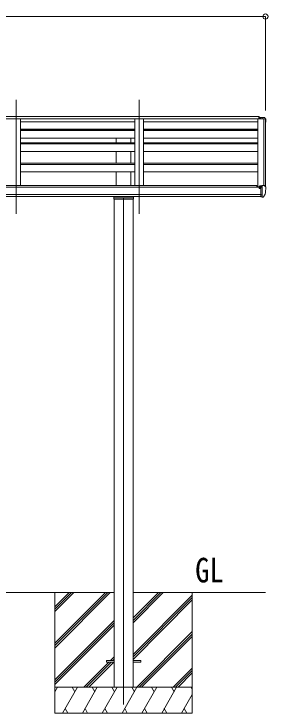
# Model space of a CAD drawing. Units: millimetres at full size, sheet at 1:30; details may follow other scales. Extents: x -8385 to 8479, y -5853 to 5787.
# Drawn here: x 4508 to 5988, y -3778 to 286 of the extents above; entities that cross this region are included whole.
import ezdxf
from ezdxf.enums import TextEntityAlignment as Align

# ---------------------------------------------------------------- set-up
doc = ezdxf.new("R2010")
doc.units = ezdxf.units.MM
doc.header["$LTSCALE"] = 30
doc.header["$PDMODE"] = 32
doc.header["$PDSIZE"] = 30
for name, color, linetype, lineweight in [('0-0_0', 7, 'Continuous', 9), ('0-1_本体', 4, 'Continuous', 9), ('0-2_部品', 7, 'Continuous', 9), ('0-8_PARTS2', 2, 'Continuous', 9), ('0-A_寸法', 6, 'Continuous', 9)]:
    doc.layers.add(name, color=color, linetype=linetype, lineweight=lineweight)
doc.styles.add('ＭＳ ゴシック', font='')
doc.styles.get('ＭＳ ゴシック').set_extended_font_data('MS Gothic')

msp = doc.modelspace()

# ---------------------------------------------------------------- linework, layer by layer
at = {"layer": '0-0_0'}
for p, q in [((3501.87, -3077.69), (5091.87, -3077.69)), ((4746.87, -3077.69), (4746.87, -3777.69)), ((4746.87, -3371.87), (5041.05, -3077.69)), ((4746.87, -3386.01), (5055.2, -3077.69)), ((4746.87, -3400.15), (5069.34, -3077.69)), ((4746.87, -3188.02), (4857.21, -3077.69)), ((4746.87, -3173.88), (4843.06, -3077.69)), ((4746.87, -3159.74), (4828.92, -3077.69)), ((5201.87, -3077.69), (5972.88, -3077.69)), ((5201.87, -3253.52), (5377.71, -3077.69)), ((5201.87, -3239.38), (5363.56, -3077.69)), ((5201.87, -3225.24), (5349.42, -3077.69)), ((5546.87, -3077.69), (5546.87, -3777.69)), ((5201.87, -3437.37), (5546.87, -3092.37)), ((5201.87, -3451.51), (5546.87, -3106.51)), ((5201.87, -3465.65), (5546.87, -3120.66)), ((4746.87, -3584), (5091.87, -3239)), ((4746.87, -3598.14), (5091.87, -3253.15)), ((4746.87, -3612.29), (5091.87, -3267.29)), ((5223.68, -3627.69), (5546.87, -3304.5)), ((5237.83, -3627.69), (5546.87, -3318.65)), ((5251.97, -3627.69), (5546.87, -3332.79)), ((5069.82, -3473.19), (5091.87, -3451.13)), ((4915.32, -3627.69), (5060.82, -3482.19)), ((4929.46, -3627.69), (5074.96, -3482.19)), ((4943.6, -3627.69), (5089.1, -3482.19)), ((5083.96, -3473.19), (5091.87, -3465.28)), ((5435.82, -3627.69), (5546.87, -3516.63)), ((5449.96, -3627.69), (5546.87, -3530.78)), ((5464.1, -3627.69), (5546.87, -3544.92)), ((5546.87, -3627.69), (4746.87, -3627.69)), ((4746.87, -3655.2), (4762.75, -3627.69)), ((4791.62, -3777.69), (4878.22, -3627.69)), ((4863.22, -3653.67), (4848.22, -3627.69)), ((4907.09, -3777.69), (4993.69, -3627.69)), ((4978.69, -3653.68), (4963.69, -3627.69)), ((5022.56, -3777.69), (5109.16, -3627.69)), ((5094.16, -3653.67), (5079.16, -3627.69)), ((5138.03, -3777.69), (5224.63, -3627.69)), ((5209.63, -3653.67), (5194.63, -3627.69)), ((5253.5, -3777.69), (5340.1, -3627.69)), ((5325.1, -3653.67), (5310.1, -3627.69)), ((5368.97, -3777.69), (5455.57, -3627.69)), ((5425.57, -3627.69), (5440.57, -3653.67)), ((5541.04, -3627.69), (5546.87, -3637.79)), ((5484.44, -3777.69), (5546.87, -3669.55)), ((4746.87, -3777.69), (5546.87, -3777.69)), ((4806.62, -3751.71), (4821.62, -3777.69)), ((4922.09, -3751.71), (4937.09, -3777.69)), ((5037.56, -3751.71), (5052.56, -3777.69)), ((5153.03, -3751.71), (5168.03, -3777.69)), ((5268.5, -3751.71), (5283.5, -3777.69)), ((5383.97, -3751.71), (5398.97, -3777.69)), ((5499.44, -3751.71), (5514.44, -3777.69))]:
    msp.add_line(p, q, dxfattribs=at)
at = {"layer": '0-1_本体'}
for p, q in [((5935.88, -324.49), (960.37, -324.49)), ((4495.87, -324.49), (4545.87, -324.49)), ((4545.87, -711.87), (4545.87, -324.49)), ((5211.87, -711.87), (5211.87, -324.49)), ((5211.87, -324.49), (5261.87, -324.49)), ((5261.87, -711.87), (5261.87, -324.49)), ((5927.88, -324.49), (5927.88, -721.36)), ((5933.38, -310.05), (5933.38, -324.49)), ((5963.8, -324.7), (5963.18, -326.32)), ((5963.88, -324.58), (5963.88, -711.11)), ((5971.93, -324.91), (5964.09, -324.5)), ((4545.87, -341.03), (5211.87, -341.03)), ((5261.87, -341.03), (5927.88, -341.03)), ((5972.87, -325.8), (5972.88, -717.66)), ((4545.87, -384.57), (5211.87, -384.57)), ((4545.87, -386.94), (5211.87, -386.94)), ((5211.87, -389.45), (4545.87, -389.45)), ((5211.87, -392.02), (4545.87, -392.02)), ((5104.37, -389.45), (5104.37, -386.94)), ((5189.37, -389.45), (5189.37, -386.94)), ((5261.87, -384.57), (5927.88, -384.57)), ((5261.87, -386.94), (5927.88, -386.94)), ((5927.88, -389.45), (5261.87, -389.45)), ((5927.88, -392.02), (5261.87, -392.02)), ((5211.87, -436.77), (4545.87, -436.77)), ((5104.37, -463.87), (5104.37, -436.77)), ((5189.37, -463.87), (5189.37, -436.77)), ((5927.88, -436.77), (5261.87, -436.77)), ((5211.87, -463.87), (4545.87, -463.87)), ((5211.87, -468.73), (4545.87, -468.73)), ((5927.88, -463.87), (5261.87, -463.87)), ((5927.88, -468.73), (5261.87, -468.73)), ((5211.87, -512.97), (4545.87, -512.97)), ((5104.37, -582.35), (5104.37, -512.97)), ((5189.37, -582.35), (5189.37, -512.97)), ((5927.88, -512.97), (5261.87, -512.97)), ((5211.87, -582.35), (4545.87, -582.35)), ((5211.87, -589.25), (4545.87, -589.25)), ((5927.88, -582.35), (5261.87, -582.35)), ((5927.88, -589.25), (5261.87, -589.25)), ((5211.87, -632.8), (4545.87, -632.8)), ((5104.37, -711.87), (5104.37, -632.8)), ((5189.37, -711.87), (5189.37, -632.8)), ((5927.88, -632.8), (5261.87, -632.8)), ((5946.38, -721.36), (947.37, -721.36)), ((5922.87, -711.87), (970.88, -711.87)), ((5922.87, -711.87), (5922.87, -721.36)), ((5946.38, -762.87), (947.37, -762.87)), ((5946.38, -774.73), (1691.87, -774.73)), ((5091.87, -791.66), (5091.87, -3627.69)), ((5201.87, -791.66), (5201.87, -3627.69))]:
    msp.add_line(p, q, dxfattribs=at)
for points in [[(5935.88, -310.05), (960.37, -310.05), (960.37, -324.49)], [(5963.18, -711.11), (5963.18, -324.49), (5927.88, -324.49)]]:
    msp.add_lwpolyline(points, dxfattribs=at)
msp.add_circle((5938.9, -726.03), 3, dxfattribs=at)
for centre, radius, start, end in [((5964.08, -324.8), 0.301, 87.13321, 158.93673), ((5971.88, -325.91), 1, 6.23034, 87)]:
    msp.add_arc(centre, radius, start, end, dxfattribs=at)
at = {"layer": '0-2_部品'}
for p, q in [((5935.88, -310.05), (5933.38, -310.05)), ((5934.88, -310.05), (5934.88, -324.49)), ((5935.88, -310.05), (5935.88, -324.49)), ((5946.38, -316.42), (5936.38, -316.5)), ((5936.38, -321.6), (5936.38, -316.5)), ((5936.38, -321.6), (5946.38, -321.6)), ((5964.88, -316.42), (5946.38, -316.42)), ((5946.38, -324.49), (5946.38, -321.6)), ((5952.88, -324.49), (5952.88, -316.42)), ((5964.88, -316.42), (5967.21, -316.56)), ((5967.97, -316.98), (5972.04, -322.79)), ((5974.88, -325.79), (5974.88, -326.42)), ((5936.38, -716.96), (5936.38, -720.94)), ((5951.38, -715.8), (5937.38, -715.86)), ((5940.88, -715.84), (5940.88, -713.94)), ((5941.38, -726.03), (5941.08, -726.03)), ((5941.9, -726.03), (5941.38, -726.03)), ((5941.7, -713.53), (5951.38, -712.81)), ((5946.38, -720.85), (5952.88, -720.45)), ((5951.38, -712.03), (5952.88, -712.03)), ((5951.38, -712.03), (5951.38, -718.2)), ((5952.88, -779.61), (5952.88, -711.11)), ((5967.97, -711.68), (5972.03, -717.49)), ((5974.88, -720.48), (5974.88, -721.11)), ((5960.5, -777.8), (5970.24, -762.42)), ((5092.87, -782.41), (5200.87, -782.41)), ((5946.38, -776.42), (5951.88, -776.42)), ((5952.38, -777.42), (5951.88, -776.42)), ((5952.88, -777.42), (5952.38, -777.42)), ((5954.38, -779.52), (5952.88, -779.61)), ((5954.38, -779.52), (5958.09, -779.29))]:
    msp.add_line(p, q, dxfattribs=at)
at = {"layer": '0-2_部品', "color": 4}
for p, q in [((5046.87, -3473.19), (5046.87, -3482.19)), ((5091.87, -3473.19), (5046.87, -3473.19)), ((5091.87, -3482.19), (5046.87, -3482.19)), ((5246.87, -3473.19), (5201.87, -3473.19)), ((5246.87, -3482.19), (5201.87, -3482.19)), ((5246.87, -3473.19), (5246.87, -3482.19))]:
    msp.add_line(p, q, dxfattribs=at)
at = {"layer": '0-2_部品'}
for points in [[(5936.38, -724.41), (5936.38, -726.03), (5935.9, -726.03)], [(5941.08, -724.84), (5941.08, -726.03), (5936.38, -726.03)], [(5941.7, -713.53), (5941.53, -713.55), (5941.38, -713.58), (5941.23, -713.62), (5941.11, -713.67), (5941.01, -713.73), (5940.94, -713.8), (5940.89, -713.87), (5940.88, -713.94)], [(5946.38, -776.42), (5946.38, -718.2), (5951.38, -718.2)], [(5952.88, -711.11), (5964.88, -711.11), (5967.21, -711.26)], [(5952.88, -765.72), (5949.71, -765.32), (5946.38, -764.89)], [(5203.87, -774.73), (5203.87, -791.66), (5089.87, -791.66), (5089.87, -774.73)]]:
    msp.add_lwpolyline(points, dxfattribs=at)
for centre, radius, start, end in [((5967.15, -317.56), 1, 35, 86.5), ((5971.88, -325.79), 3, 0, 87), ((5772.88, -326.42), 202, 351.91451, 0), ((5938.88, -726.03), 2.5, 28.35764, 180), ((5938.88, -726.03), 2.5, 0, 28.35764), ((5967.15, -712.25), 1, 35, 86.5), ((5782.38, -721.11), 192.49, 347.8767, 359.9992), ((5971.88, -720.48), 3, 0, 87), ((5967.65, -760.92), 3, 330, 348.16652), ((5957.9, -776.3), 3, 273.5, 330)]:
    msp.add_arc(centre, radius, start, end, dxfattribs=at)
msp.add_ellipse((5937.38, -716.96), major_axis=(0.02, 1.1), ratio=0.906239, start_param=0.0206394, end_param=1.5914357, dxfattribs=at)
at = {"layer": '0-8_PARTS2'}
for p, q in [((4520.87, -875.35), (4520.87, -212.82)), ((5236.87, -875.35), (5236.87, -212.82)), ((5146.87, -781.56), (5146.87, -3727.69))]:
    msp.add_line(p, q, dxfattribs=at)
at = {"layer": '0-A_寸法'}
for p, q in [((920.87, 270.67), (5972.87, 270.67)), ((5972.87, 270.67), (5972.87, -274.96))]:
    msp.add_line(p, q, dxfattribs=at)
msp.add_point((5972.87, 270.67), dxfattribs=at)

# ---------------------------------------------------------------- texts
at = {"layer": '0-0_0', "style": 'ＭＳ ゴシック', "width": 0.85}
msp.add_text('GL', height=143, dxfattribs=at).set_placement((5563.84, -3061.38), align=Align.BOTTOM_LEFT)

doc.saveas('drawing.dxf')
